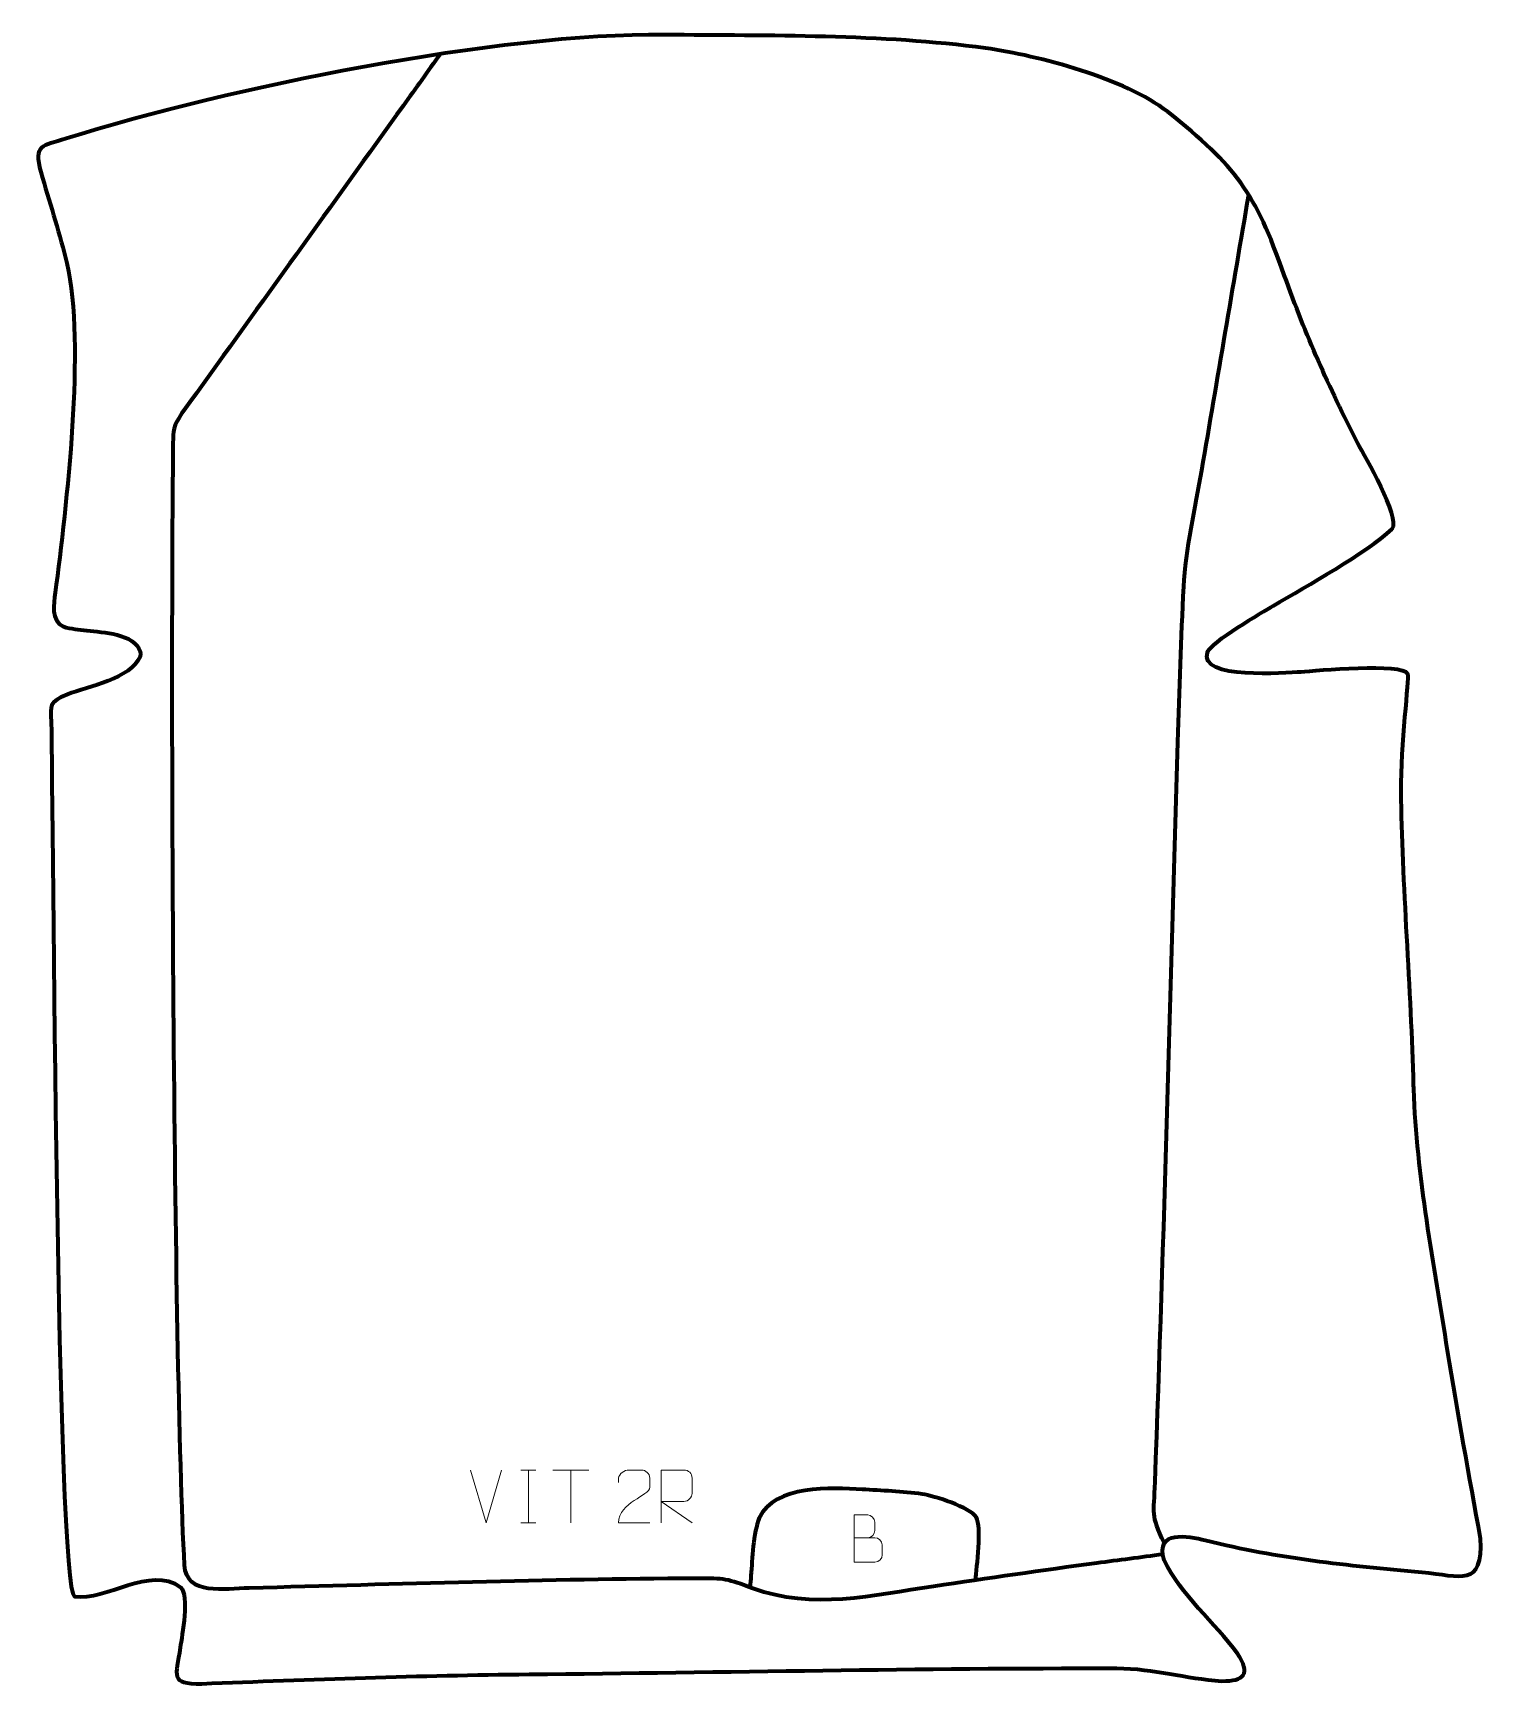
# Model space of a CAD drawing. Header units: millimetres. Extents: x -641 to 44, y 34 to 814.
import ezdxf

# ---------------------------------------------------------------- set-up
doc = ezdxf.new("R2010")
doc.units = ezdxf.units.MM
doc.header["$MEASUREMENT"] = 0
doc.layers.add('layer 1', color=7, linetype='Continuous', plot=False)
doc.layers.add('layer 2', color=7, linetype='Continuous')
doc.layers.add('layer 3', color=7, linetype='Continuous')

msp = doc.modelspace()

# ---------------------------------------------------------------- linework, layer by layer
at = {"layer": 'layer 1', "color": 250, "lineweight": 9}
for points in [[(-426.7984, 110.3773), (-426.7984, 110.3773), (-434.1202, 135.3309), (-434.1202, 135.3309)], [(-419.4765, 135.3309), (-419.4765, 135.3309), (-426.7983, 110.3773), (-426.7983, 110.3773)], [(-410.3825, 135.3309), (-410.3825, 135.3309), (-403.2144, 135.3309), (-403.2144, 135.3309)], [(-406.7985, 135.3309), (-406.7985, 135.3309), (-406.7985, 110.3774), (-406.7985, 110.3774)], [(-395.2921, 135.3074), (-395.2921, 135.3074), (-378.3049, 135.3074), (-378.3049, 135.3074)], [(-386.7983, 110.3774), (-386.7983, 110.3774), (-386.7983, 135.3309), (-386.7983, 135.3309)], [(-410.3825, 110.3774), (-410.3825, 110.3774), (-403.2144, 110.3774), (-403.2144, 110.3774)]]:
    msp.add_open_spline(points, degree=3, dxfattribs=at)
for points, knots in [([(-349.4271, 110.367), (-354.3415, 110.3673), (-359.2559, 110.3673), (-364.17, 110.367), (-364.17, 110.367), (-364.17, 120.2993), (-349.519, 122.9405), (-349.4271, 127.2508), (-349.4271, 127.2508), (-349.4274, 128.6749), (-349.4274, 130.0986), (-349.4271, 131.5219), (-349.4271, 131.5219), (-349.444, 133.599), (-351.5668, 135.3238), (-353.2378, 135.3411), (-353.2378, 135.3411), (-355.311, 135.3407), (-357.3839, 135.3407), (-359.4563, 135.3411), (-359.4563, 135.3411), (-361.2784, 135.3576), (-364.1031, 133.5655), (-364.17, 131.4719), (-364.17, 131.4719), (-364.17, 131.4719), (-364.17, 129.4171), (-364.17, 129.4171)], [0, 0, 0, 0, 0.125, 0.125, 0.125, 0.125, 0.25, 0.25, 0.25, 0.25, 0.375, 0.375, 0.375, 0.375, 0.5, 0.5, 0.5, 0.5, 0.625, 0.625, 0.625, 0.625, 0.75, 0.75, 0.75, 0.75, 1, 1, 1, 1]), ([(-344.1306, 110.3774), (-344.1306, 110.3774), (-344.1306, 135.3309), (-344.1306, 135.3309), (-344.1306, 135.3309), (-340.5358, 135.3309), (-336.9403, 135.3309), (-333.3451, 135.3309), (-333.3451, 135.3309), (-331.0198, 135.2932), (-329.4625, 133.8032), (-329.4666, 131.4368), (-329.4666, 131.4368), (-329.467, 129.4013), (-329.467, 126.3419), (-329.4666, 124.3059), (-329.4666, 124.3059), (-329.4731, 122.4304), (-331.2854, 120.4886), (-333.2949, 120.4695), (-333.2949, 120.4695), (-333.2949, 120.4695), (-344.1306, 120.4695), (-344.1306, 120.4695), (-344.1306, 120.4695), (-344.1306, 120.4695), (-329.4759, 110.3774), (-329.4759, 110.3774)], [0, 0, 0, 0, 0.125, 0.125, 0.125, 0.125, 0.25, 0.25, 0.25, 0.25, 0.375, 0.375, 0.375, 0.375, 0.5, 0.5, 0.5, 0.5, 0.625, 0.625, 0.625, 0.625, 0.75, 0.75, 0.75, 0.75, 1, 1, 1, 1]), ([(-252.9631, 103.3722), (-249.7041, 103.3726), (-246.4447, 103.3726), (-243.185, 103.3722), (-243.185, 103.3722), (-241.4157, 103.3567), (-239.6928, 101.8017), (-239.6928, 99.9659), (-239.6928, 99.9659), (-239.6931, 98.9551), (-239.6931, 96.2238), (-239.6928, 95.2127), (-239.6928, 95.2127), (-239.6769, 93.5486), (-241.0582, 91.7448), (-243.1376, 91.76), (-243.1376, 91.76), (-246.3976, 91.7603), (-249.6573, 91.7603), (-252.9166, 91.76), (-252.9166, 91.76), (-252.9166, 99.2104), (-252.9166, 106.6605), (-252.9166, 114.1103), (-252.9166, 114.1103), (-250.7905, 114.1103), (-248.6641, 114.1103), (-246.5376, 114.1103), (-246.5376, 114.1103), (-245.0321, 114.1261), (-243.1541, 112.4149), (-243.1382, 110.6572), (-243.1382, 110.6572), (-243.1386, 108.8066), (-243.1386, 108.6759), (-243.1382, 106.825), (-243.1382, 106.825), (-243.1228, 104.9744), (-244.7837, 103.3567), (-246.5841, 103.3722)], [0, 0, 0, 0, 0.09090909, 0.09090909, 0.09090909, 0.09090909, 0.18181818, 0.18181818, 0.18181818, 0.18181818, 0.27272727, 0.27272727, 0.27272727, 0.27272727, 0.36363636, 0.36363636, 0.36363636, 0.36363636, 0.45454545, 0.45454545, 0.45454545, 0.45454545, 0.54545455, 0.54545455, 0.54545455, 0.54545455, 0.63636364, 0.63636364, 0.63636364, 0.63636364, 0.72727273, 0.72727273, 0.72727273, 0.72727273, 0.81818182, 0.81818182, 0.81818182, 0.81818182, 1, 1, 1, 1])]:
    msp.add_open_spline(points, degree=3, knots=knots, dxfattribs=at)
at = {"layer": 'layer 2', "color": 142, "lineweight": 158}
for points, knots in [([(-448.429, 804.05), (-454.2594, 795.9272), (-460.0898, 787.8043), (-465.9202, 779.6815), (-465.9202, 779.6815), (-499.4695, 732.9407), (-533.1368, 686.2978), (-566.7177, 639.5856), (-566.7177, 639.5856), (-572.5084, 631.5305), (-574.496, 628.5814), (-574.5595, 624.0069), (-574.5595, 624.0069), (-576.0612, 515.9027), (-574.6246, 189.9367), (-569.3403, 90.3463), (-569.3403, 90.3463), (-568.5841, 76.0937), (-550.079, 79.4063), (-538.6529, 79.7117), (-538.6529, 79.7117), (-468.43, 81.5889), (-397.9458, 83.9122), (-327.7165, 84.3062), (-327.7165, 84.3062), (-313.9603, 84.3759), (-312.9305, 84.081), (-300.8386, 79.5927), (-300.8386, 79.5927), (-272.7845, 69.1795), (-243.9766, 76.2847), (-215.4474, 80.5177), (-215.4474, 80.5177), (-189.7691, 84.3276), (-164.0954, 88.0936), (-138.3604, 91.5068), (-138.3604, 91.5068), (-127.9631, 92.8788), (-117.5657, 94.2509), (-107.1684, 95.6229)], [0, 0, 0, 0, 0.09090909, 0.09090909, 0.09090909, 0.09090909, 0.18181818, 0.18181818, 0.18181818, 0.18181818, 0.27272727, 0.27272727, 0.27272727, 0.27272727, 0.36363636, 0.36363636, 0.36363636, 0.36363636, 0.45454545, 0.45454545, 0.45454545, 0.45454545, 0.54545455, 0.54545455, 0.54545455, 0.54545455, 0.63636364, 0.63636364, 0.63636364, 0.63636364, 0.72727273, 0.72727273, 0.72727273, 0.72727273, 0.81818182, 0.81818182, 0.81818182, 0.81818182, 1, 1, 1, 1]), ([(-106.4185, 100.7313), (-113.0294, 114.836), (-111.3386, 113.9493), (-110.7704, 129.7048), (-110.7704, 129.7048), (-106.5714, 246.1247), (-103.3925, 362.6885), (-100.0118, 479.1409), (-100.0118, 479.1409), (-99.302, 503.6177), (-98.4596, 528.0772), (-97.2749, 552.5363), (-97.2749, 552.5363), (-96.4242, 569.8219), (-91.7048, 590.0073), (-88.7414, 607.4071), (-88.7414, 607.4071), (-81.3541, 650.7816), (-73.9588, 694.1548), (-66.5676, 737.5286)], [0, 0, 0, 0, 0.16666667, 0.16666667, 0.16666667, 0.16666667, 0.33333333, 0.33333333, 0.33333333, 0.33333333, 0.5, 0.5, 0.5, 0.5, 0.66666667, 0.66666667, 0.66666667, 0.66666667, 1, 1, 1, 1]), ([(-195.5779, 83.4517), (-195.1062, 89.2661), (-192.5683, 108.7989), (-195.2038, 112.9028), (-195.2038, 112.9028), (-198.3095, 117.739), (-214.9355, 123.1297), (-220.8393, 123.9543), (-220.8393, 123.9543), (-230.06, 125.242), (-239.8536, 125.5888), (-249.1735, 126.1866), (-249.1735, 126.1866), (-263.5678, 127.1359), (-290.5041, 128.3126), (-297.7324, 112.733), (-297.7324, 112.733), (-300.601, 105.5889), (-301.0623, 93.3388), (-301.675, 85.4427), (-301.675, 85.4427), (-301.8242, 83.6513), (-301.9713, 81.8602), (-302.1237, 80.0691)], [0, 0, 0, 0, 0.14285714, 0.14285714, 0.14285714, 0.14285714, 0.28571429, 0.28571429, 0.28571429, 0.28571429, 0.42857143, 0.42857143, 0.42857143, 0.42857143, 0.57142857, 0.57142857, 0.57142857, 0.57142857, 0.71428571, 0.71428571, 0.71428571, 0.71428571, 1, 1, 1, 1])]:
    msp.add_open_spline(points, degree=3, knots=knots, dxfattribs=at)
at = {"layer": 'layer 3', "color": 242, "lineweight": 158}
msp.add_open_spline([(-630.2463, 549.6939), (-624.9735, 590.2017), (-615.8509, 667.0217), (-624.804, 705.2809), (-624.804, 705.2809), (-627.969, 718.8062), (-632.3894, 732.1966), (-636.2207, 745.5628), (-636.2207, 745.5628), (-636.2207, 745.5628), (-637.0357, 748.4255), (-637.0357, 748.4255), (-637.0357, 748.4255), (-640.7322, 761.3819), (-636.5072, 760.5158), (-625.044, 764.1338), (-625.044, 764.1338), (-547.8637, 788.3812), (-421.0385, 813.9941), (-342.5271, 813.1499), (-342.5271, 813.1499), (-292.7331, 812.6719), (-240.1344, 813.4615), (-190.8294, 806.8417), (-190.8294, 806.8417), (-165.3634, 803.1859), (-125.1773, 792.545), (-104.8124, 776.8025), (-104.8124, 776.8025), (-72.3023, 750.5665), (-63.7279, 739.0962), (-49.7696, 699.6297), (-49.7696, 699.6297), (-39.4502, 670.6303), (-29.0361, 647.5048), (-15.0723, 620.1432), (-15.0723, 620.1432), (-11.6121, 613.6827), (5.0245, 585.5631), (1.2353, 579.7714), (1.2353, 579.7714), (-11.4756, 568.1621), (-39.0968, 552.9082), (-54.9834, 543.5144), (-54.9834, 543.5144), (-60.194, 540.4334), (-84.4852, 526.337), (-86.0992, 521.4897), (-86.0992, 521.4897), (-90.5036, 508.2618), (-48.9924, 511.9521), (-42.005, 512.2126), (-42.005, 512.2126), (-35.044, 512.6869), (6.3217, 516.6154), (8.6266, 511.1564), (8.6266, 511.1564), (9.2858, 509.5949), (5.2555, 477.1749), (5.4268, 455.9574), (5.4268, 455.9574), (5.7646, 414.0572), (10.2258, 361.4587), (11.3007, 316.738), (11.3007, 316.738), (11.3134, 316.2093), (11.3281, 315.6812), (11.3438, 315.1526), (11.3438, 315.1526), (12.8089, 274.8068), (20.9318, 231.7522), (27.3432, 191.725), (27.3432, 191.725), (32.1578, 162.0848), (37.4602, 132.5681), (42.9384, 103.0457), (42.9384, 103.0457), (44.0463, 79.516), (33.7658, 85.4358), (15.1091, 87.1069), (15.1091, 87.1069), (-20.8641, 90.3303), (-51.8261, 93.5101), (-87.1319, 102.1615), (-87.1319, 102.1615), (-95.4769, 104.2064), (-110.7698, 107.2026), (-106.5581, 92.8266), (-106.5581, 92.8266), (-98.6784, 76.3987), (-82.5128, 63.0867), (-71.8757, 48.6265), (-71.8757, 48.6265), (-65.5049, 39.0906), (-68.5536, 35.5385), (-79.4183, 35.6897), (-79.4183, 35.6897), (-96.7298, 36.7991), (-110.9315, 41.614), (-128.9484, 41.6934), (-128.9484, 41.6934), (-221.318, 41.9233), (-314.0376, 39.7283), (-406.4623, 38.8777), (-406.4623, 38.8777), (-458.0931, 38.3294), (-509.4883, 36.5271), (-561.0681, 34.4001), (-561.0681, 34.4001), (-576.5196, 34.2848), (-573.1646, 37.8472), (-571.2008, 51.5141), (-571.2008, 51.5141), (-570.3614, 57.3559), (-566.7448, 75.8952), (-571.0071, 80.0415), (-571.0071, 80.0415), (-585.5243, 90.5699), (-606.1508, 73.2552), (-621.1179, 75.6456), (-621.1179, 75.6456), (-629.7925, 78.7169), (-631.2195, 448.1519), (-632.1737, 488.7562), (-632.1737, 488.7562), (-632.3588, 496.6302), (-633.5268, 497.8607), (-624.4716, 501.5574), (-624.4716, 501.5574), (-614.5645, 505.6018), (-594.564, 508.8224), (-590.2039, 519.5819), (-590.2039, 519.5819), (-590.2039, 519.5819), (-590.0171, 520.7598), (-590.0171, 520.7598), (-590.0171, 520.7598), (-590.0171, 520.7598), (-590.1386, 521.8505), (-590.1386, 521.8505), (-590.1386, 521.8505), (-592.89, 530.4936), (-607.8048, 530.9512), (-615.2623, 531.793), (-615.2623, 531.793), (-619.0834, 532.2242), (-622.6996, 532.5657), (-626.4064, 533.6424), (-626.4064, 533.6424), (-632.5197, 536.6235), (-630.9812, 544.2432), (-630.2463, 549.6939)], degree=3, knots=[0, 0, 0, 0, 0.02564103, 0.02564103, 0.02564103, 0.02564103, 0.05128205, 0.05128205, 0.05128205, 0.05128205, 0.07692308, 0.07692308, 0.07692308, 0.07692308, 0.1025641, 0.1025641, 0.1025641, 0.1025641, 0.12820513, 0.12820513, 0.12820513, 0.12820513, 0.15384615, 0.15384615, 0.15384615, 0.15384615, 0.17948718, 0.17948718, 0.17948718, 0.17948718, 0.20512821, 0.20512821, 0.20512821, 0.20512821, 0.23076923, 0.23076923, 0.23076923, 0.23076923, 0.25641026, 0.25641026, 0.25641026, 0.25641026, 0.28205128, 0.28205128, 0.28205128, 0.28205128, 0.30769231, 0.30769231, 0.30769231, 0.30769231, 0.33333333, 0.33333333, 0.33333333, 0.33333333, 0.35897436, 0.35897436, 0.35897436, 0.35897436, 0.38461538, 0.38461538, 0.38461538, 0.38461538, 0.41025641, 0.41025641, 0.41025641, 0.41025641, 0.43589744, 0.43589744, 0.43589744, 0.43589744, 0.46153846, 0.46153846, 0.46153846, 0.46153846, 0.48717949, 0.48717949, 0.48717949, 0.48717949, 0.51282051, 0.51282051, 0.51282051, 0.51282051, 0.53846154, 0.53846154, 0.53846154, 0.53846154, 0.56410256, 0.56410256, 0.56410256, 0.56410256, 0.58974359, 0.58974359, 0.58974359, 0.58974359, 0.61538462, 0.61538462, 0.61538462, 0.61538462, 0.64102564, 0.64102564, 0.64102564, 0.64102564, 0.66666667, 0.66666667, 0.66666667, 0.66666667, 0.69230769, 0.69230769, 0.69230769, 0.69230769, 0.71794872, 0.71794872, 0.71794872, 0.71794872, 0.74358974, 0.74358974, 0.74358974, 0.74358974, 0.76923077, 0.76923077, 0.76923077, 0.76923077, 0.79487179, 0.79487179, 0.79487179, 0.79487179, 0.82051282, 0.82051282, 0.82051282, 0.82051282, 0.84615385, 0.84615385, 0.84615385, 0.84615385, 0.87179487, 0.87179487, 0.87179487, 0.87179487, 0.8974359, 0.8974359, 0.8974359, 0.8974359, 0.92307692, 0.92307692, 0.92307692, 0.92307692, 0.94871795, 0.94871795, 0.94871795, 0.94871795, 1, 1, 1, 1], dxfattribs=at)

doc.saveas('drawing.dxf')
